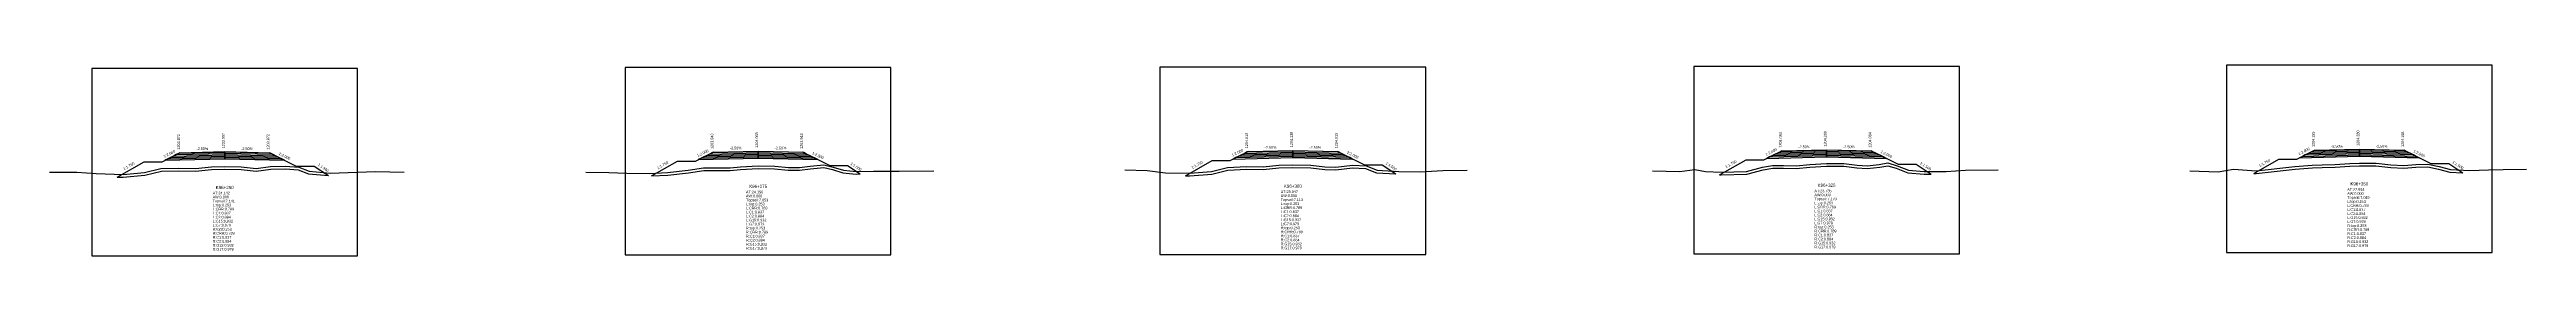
# Model space of a CAD drawing. Extents: x -7 to 78429, y 1189 to 1262.
# Drawn here: x 25746.5 to 26023.4, y 1192.3 to 1213.7 of the extents above; entities that cross this region are included whole.
import ezdxf
from ezdxf.enums import TextEntityAlignment as Align

# ---------------------------------------------------------------- set-up
doc = ezdxf.new("R2010")
doc.units = 0

msp = doc.modelspace()

# ---------------------------------------------------------------- linework, layer by layer
at = {"layer": 'A4_BORDER', "color": 7}
for points in [[(25751.264, 1192.302), (25780.964, 1192.302), (25780.964, 1213.302), (25751.264, 1213.302), (25751.264, 1192.302)], [(25810.881, 1192.42), (25840.581, 1192.42), (25840.581, 1213.42), (25810.881, 1213.42), (25810.881, 1192.42)], [(25870.648, 1192.453), (25900.348, 1192.453), (25900.348, 1213.453), (25870.648, 1213.453), (25870.648, 1192.453)], [(25930.3, 1192.551), (25960, 1192.551), (25960, 1213.551), (25930.3, 1213.551), (25930.3, 1192.551)], [(25989.853, 1192.706), (26019.553, 1192.706), (26019.553, 1213.706), (25989.853, 1213.706), (25989.853, 1192.706)]]:
    msp.add_lwpolyline(points, dxfattribs=at)
at = {"layer": 'CLEAR_GROUND', "color": 8}
for points in [[(25754.104, 1201.152), (25754.771, 1201.124), (25757.202, 1201.353), (25759.031, 1201.813), (25760.974, 1201.852), (25762.844, 1201.804), (25764.655, 1201.989), (25766.131, 1202.046), (25767.941, 1202.002), (25769.641, 1201.802), (25771.263, 1202.033), (25772.914, 1202.071), (25774.322, 1201.949), (25775.469, 1201.523), (25777.708, 1201.309)], [(25813.804, 1201.27), (25815.624, 1201.345), (25817.943, 1201.613), (25819.657, 1201.895), (25821.077, 1201.892), (25822.607, 1201.895), (25823.773, 1201.99), (25825.737, 1202.107), (25827.566, 1202.061), (25829.107, 1201.921), (25830.369, 1201.927), (25831.596, 1202.08), (25833.07, 1202.219), (25834.044, 1201.977), (25835.211, 1201.626), (25836.676, 1201.488), (25837.156, 1201.493)], [(25873.504, 1201.303), (25873.992, 1201.295), (25876.449, 1201.457), (25878.224, 1201.909), (25880.337, 1202.037), (25882.199, 1202.011), (25883.936, 1202.188), (25885.489, 1202.225), (25887.503, 1202.172), (25889.063, 1201.999), (25890.318, 1201.962), (25892.178, 1202.186), (25893.638, 1202.11), (25894.841, 1201.632), (25897.018, 1201.499)], [(25933.204, 1201.401), (25933.384, 1201.392), (25936.241, 1201.473), (25938.058, 1201.95), (25939.139, 1202.126), (25940.353, 1202.134), (25941.763, 1202.114), (25943.292, 1202.259), (25945.144, 1202.381), (25947.081, 1202.356), (25948.533, 1202.186), (25949.679, 1202.094), (25951.093, 1202.247), (25951.988, 1202.418), (25952.933, 1202.137), (25954.224, 1201.615), (25956.065, 1201.459), (25956.827, 1201.466)], [(25992.904, 1201.556), (25993.18, 1201.534), (25997.525, 1202.021), (25999.454, 1202.199), (26000.556, 1202.205), (26001.985, 1202.239), (26003.646, 1202.353), (26004.719, 1202.405), (26006.555, 1202.396), (26008.214, 1202.211), (26009.684, 1202.14), (26011.033, 1202.257), (26012.344, 1202.291), (26013.559, 1202.022), (26014.833, 1201.685), (26016.267, 1201.612)]]:
    msp.add_lwpolyline(points, dxfattribs=at)
at = {"layer": 'DESIGN_ROAD_TRIMMED', "color": 1}
for points in [[(25992.904, 1201.556), (25995.703, 1203.155), (25997.703, 1203.155), (25999.703, 1204.155), (25999.703, 1204.155), (25999.598, 1204.102), (25999.598, 1204.102), (25999.282, 1203.944), (25999.282, 1203.944), (25998.966, 1203.787), (25998.966, 1203.787), (25998.65, 1203.629), (25998.65, 1203.629), (25998.334, 1203.471), (25998.334, 1203.471), (25998.019, 1203.313), (26004.703, 1203.48), (26004.703, 1203.63), (26004.703, 1203.63), (26004.703, 1203.78), (26004.703, 1203.78), (26004.703, 1203.93), (26004.703, 1203.93), (26004.703, 1204.08), (26004.703, 1204.08), (26004.703, 1204.23), (26004.703, 1204.23), (26004.703, 1204.28), (26004.703, 1204.28), (26004.703, 1204.28), (26004.703, 1204.28), (26004.703, 1204.28), (26004.703, 1204.23), (26004.703, 1204.23), (26004.703, 1204.08), (26004.703, 1204.08), (26004.703, 1203.93), (26004.703, 1203.93), (26004.703, 1203.78), (26004.703, 1203.78), (26004.703, 1203.63), (26004.703, 1203.63), (26004.703, 1203.48), (26011.387, 1203.313), (26011.071, 1203.471), (26011.071, 1203.471), (26010.755, 1203.629), (26010.755, 1203.629), (26010.44, 1203.787), (26010.44, 1203.787), (26010.124, 1203.944), (26010.124, 1203.944), (26009.808, 1204.102), (26009.808, 1204.102), (26009.703, 1204.155), (26009.703, 1204.155), (26012.703, 1202.655), (26014.703, 1202.655), (26016.267, 1201.612)], [(25754.104, 1201.152), (25757.114, 1202.872), (25759.114, 1202.872), (25761.114, 1203.872), (25761.114, 1203.872), (25761.009, 1203.819), (25761.009, 1203.819), (25760.693, 1203.661), (25760.693, 1203.661), (25760.377, 1203.504), (25760.377, 1203.504), (25760.061, 1203.346), (25760.061, 1203.346), (25759.746, 1203.188), (25759.746, 1203.188), (25759.43, 1203.03), (25766.114, 1203.197), (25766.114, 1203.347), (25766.114, 1203.347), (25766.114, 1203.497), (25766.114, 1203.497), (25766.114, 1203.647), (25766.114, 1203.647), (25766.114, 1203.797), (25766.114, 1203.797), (25766.114, 1203.947), (25766.114, 1203.947), (25766.114, 1203.997), (25766.114, 1203.997), (25766.114, 1203.997), (25766.114, 1203.997), (25766.114, 1203.997), (25766.114, 1203.947), (25766.114, 1203.947), (25766.114, 1203.797), (25766.114, 1203.797), (25766.114, 1203.647), (25766.114, 1203.647), (25766.114, 1203.497), (25766.114, 1203.497), (25766.114, 1203.347), (25766.114, 1203.347), (25766.114, 1203.197), (25772.798, 1203.03), (25772.482, 1203.188), (25772.482, 1203.188), (25772.167, 1203.346), (25772.167, 1203.346), (25771.851, 1203.504), (25771.851, 1203.504), (25771.535, 1203.661), (25771.535, 1203.661), (25771.219, 1203.819), (25771.219, 1203.819), (25771.114, 1203.872), (25771.114, 1203.872), (25774.114, 1202.372), (25776.114, 1202.372), (25777.708, 1201.309)], [(25813.804, 1201.27), (25816.731, 1202.943), (25818.731, 1202.943), (25820.731, 1203.943), (25820.731, 1203.943), (25820.626, 1203.89), (25820.626, 1203.89), (25820.31, 1203.732), (25820.31, 1203.732), (25819.995, 1203.575), (25819.995, 1203.575), (25819.679, 1203.417), (25819.679, 1203.417), (25819.363, 1203.259), (25819.363, 1203.259), (25819.047, 1203.101), (25825.731, 1203.268), (25825.731, 1203.418), (25825.731, 1203.418), (25825.731, 1203.568), (25825.731, 1203.568), (25825.731, 1203.718), (25825.731, 1203.718), (25825.731, 1203.868), (25825.731, 1203.868), (25825.731, 1204.018), (25825.731, 1204.018), (25825.731, 1204.068), (25825.731, 1204.068), (25825.731, 1204.068), (25825.731, 1204.068), (25825.731, 1204.068), (25825.731, 1204.018), (25825.731, 1204.018), (25825.731, 1203.868), (25825.731, 1203.868), (25825.731, 1203.718), (25825.731, 1203.718), (25825.731, 1203.568), (25825.731, 1203.568), (25825.731, 1203.418), (25825.731, 1203.418), (25825.731, 1203.268), (25832.416, 1203.101), (25832.1, 1203.259), (25832.1, 1203.259), (25831.784, 1203.417), (25831.784, 1203.417), (25831.468, 1203.575), (25831.468, 1203.575), (25831.152, 1203.732), (25831.152, 1203.732), (25830.837, 1203.89), (25830.837, 1203.89), (25830.731, 1203.943), (25830.731, 1203.943), (25833.731, 1202.443), (25835.731, 1202.443), (25837.156, 1201.493)], [(25873.504, 1201.303), (25876.498, 1203.013), (25878.498, 1203.013), (25880.498, 1204.013), (25880.498, 1204.013), (25880.392, 1203.96), (25880.392, 1203.96), (25880.077, 1203.802), (25880.077, 1203.802), (25879.761, 1203.645), (25879.761, 1203.645), (25879.445, 1203.487), (25879.445, 1203.487), (25879.129, 1203.329), (25879.129, 1203.329), (25878.813, 1203.171), (25885.498, 1203.338), (25885.498, 1203.488), (25885.498, 1203.488), (25885.498, 1203.638), (25885.498, 1203.638), (25885.498, 1203.788), (25885.498, 1203.788), (25885.498, 1203.938), (25885.498, 1203.938), (25885.498, 1204.088), (25885.498, 1204.088), (25885.498, 1204.138), (25885.498, 1204.138), (25885.498, 1204.138), (25885.498, 1204.138), (25885.498, 1204.138), (25885.498, 1204.088), (25885.498, 1204.088), (25885.498, 1203.938), (25885.498, 1203.938), (25885.498, 1203.788), (25885.498, 1203.788), (25885.498, 1203.638), (25885.498, 1203.638), (25885.498, 1203.488), (25885.498, 1203.488), (25885.498, 1203.338), (25892.182, 1203.171), (25891.866, 1203.329), (25891.866, 1203.329), (25891.55, 1203.487), (25891.55, 1203.487), (25891.235, 1203.645), (25891.235, 1203.645), (25890.919, 1203.802), (25890.919, 1203.802), (25890.603, 1203.96), (25890.603, 1203.96), (25890.498, 1204.013), (25890.498, 1204.013), (25893.498, 1202.513), (25895.498, 1202.513), (25897.018, 1201.499)], [(25933.204, 1201.401), (25936.15, 1203.084), (25938.15, 1203.084), (25940.15, 1204.084), (25940.15, 1204.084), (25940.045, 1204.031), (25940.045, 1204.031), (25939.729, 1203.873), (25939.729, 1203.873), (25939.413, 1203.716), (25939.413, 1203.716), (25939.098, 1203.558), (25939.098, 1203.558), (25938.782, 1203.4), (25938.782, 1203.4), (25938.466, 1203.242), (25945.15, 1203.409), (25945.15, 1203.559), (25945.15, 1203.559), (25945.15, 1203.709), (25945.15, 1203.709), (25945.15, 1203.859), (25945.15, 1203.859), (25945.15, 1204.009), (25945.15, 1204.009), (25945.15, 1204.159), (25945.15, 1204.159), (25945.15, 1204.209), (25945.15, 1204.209), (25945.15, 1204.209), (25945.15, 1204.209), (25945.15, 1204.209), (25945.15, 1204.159), (25945.15, 1204.159), (25945.15, 1204.009), (25945.15, 1204.009), (25945.15, 1203.859), (25945.15, 1203.859), (25945.15, 1203.709), (25945.15, 1203.709), (25945.15, 1203.559), (25945.15, 1203.559), (25945.15, 1203.409), (25951.834, 1203.242), (25951.519, 1203.4), (25951.519, 1203.4), (25951.203, 1203.558), (25951.203, 1203.558), (25950.887, 1203.716), (25950.887, 1203.716), (25950.571, 1203.873), (25950.571, 1203.873), (25950.255, 1204.031), (25950.255, 1204.031), (25950.15, 1204.084), (25950.15, 1204.084), (25953.15, 1202.584), (25955.15, 1202.584), (25956.827, 1201.466)]]:
    msp.add_lwpolyline(points, dxfattribs=at)
at = {"layer": 'FINISHED_ROAD', "color": 2}
for points in [[(25995.703, 1203.155), (25997.703, 1203.155), (25999.703, 1204.155), (25999.703, 1204.155), (26004.703, 1204.28), (26009.703, 1204.155), (26009.703, 1204.155), (26012.703, 1202.655), (26014.703, 1202.655)], [(25757.114, 1202.872), (25759.114, 1202.872), (25761.114, 1203.872), (25761.114, 1203.872), (25766.114, 1203.997), (25771.114, 1203.872), (25771.114, 1203.872), (25774.114, 1202.372), (25776.114, 1202.372)], [(25816.731, 1202.943), (25818.731, 1202.943), (25820.731, 1203.943), (25820.731, 1203.943), (25825.731, 1204.068), (25830.731, 1203.943), (25830.731, 1203.943), (25833.731, 1202.443), (25835.731, 1202.443)], [(25876.498, 1203.013), (25878.498, 1203.013), (25880.498, 1204.013), (25880.498, 1204.013), (25885.498, 1204.138), (25890.498, 1204.013), (25890.498, 1204.013), (25893.498, 1202.513), (25895.498, 1202.513)], [(25936.15, 1203.084), (25938.15, 1203.084), (25940.15, 1204.084), (25940.15, 1204.084), (25945.15, 1204.209), (25950.15, 1204.084), (25950.15, 1204.084), (25953.15, 1202.584), (25955.15, 1202.584)]]:
    msp.add_lwpolyline(points, dxfattribs=at)
at = {"layer": 'LAYER_0', "color": 4}
for points in [[(25999.703, 1204.155), (25999.598, 1204.102), (26004.703, 1204.23), (26004.703, 1204.28)], [(25761.114, 1203.872), (25761.009, 1203.819), (25766.114, 1203.947), (25766.114, 1203.997)], [(25820.731, 1203.943), (25820.626, 1203.89), (25825.731, 1204.018), (25825.731, 1204.068)], [(25880.498, 1204.013), (25880.392, 1203.96), (25885.498, 1204.088), (25885.498, 1204.138)], [(25940.15, 1204.084), (25940.045, 1204.031), (25945.15, 1204.159), (25945.15, 1204.209)]]:
    msp.add_lwpolyline(points, dxfattribs=at)
at = {"layer": 'LAYER_1', "color": 4}
for points in [[(25761.009, 1203.819), (25760.693, 1203.661), (25766.114, 1203.797), (25766.114, 1203.947)], [(25820.626, 1203.89), (25820.31, 1203.732), (25825.731, 1203.868), (25825.731, 1204.018)], [(25880.392, 1203.96), (25880.077, 1203.802), (25885.498, 1203.938), (25885.498, 1204.088)], [(25940.045, 1204.031), (25939.729, 1203.873), (25945.15, 1204.009), (25945.15, 1204.159)], [(25999.598, 1204.102), (25999.282, 1203.944), (26004.703, 1204.08), (26004.703, 1204.23)]]:
    msp.add_lwpolyline(points, dxfattribs=at)
at = {"layer": 'LAYER_10', "color": 6}
for points in [[(25772.167, 1203.346), (25772.482, 1203.188), (25766.114, 1203.347), (25766.114, 1203.497)], [(25831.784, 1203.417), (25832.1, 1203.259), (25825.731, 1203.418), (25825.731, 1203.568)], [(25891.55, 1203.487), (25891.866, 1203.329), (25885.498, 1203.488), (25885.498, 1203.638)], [(25951.203, 1203.558), (25951.519, 1203.4), (25945.15, 1203.559), (25945.15, 1203.709)], [(26010.755, 1203.629), (26011.071, 1203.471), (26004.703, 1203.63), (26004.703, 1203.78)]]:
    msp.add_lwpolyline(points, dxfattribs=at)
at = {"layer": 'LAYER_11', "color": 6}
for points in [[(25772.482, 1203.188), (25772.798, 1203.03), (25766.114, 1203.197), (25766.114, 1203.347)], [(25832.1, 1203.259), (25832.416, 1203.101), (25825.731, 1203.268), (25825.731, 1203.418)], [(25891.866, 1203.329), (25892.182, 1203.171), (25885.498, 1203.338), (25885.498, 1203.488)], [(25951.519, 1203.4), (25951.834, 1203.242), (25945.15, 1203.409), (25945.15, 1203.559)], [(26011.071, 1203.471), (26011.387, 1203.313), (26004.703, 1203.48), (26004.703, 1203.63)]]:
    msp.add_lwpolyline(points, dxfattribs=at)
at = {"layer": 'LAYER_2', "color": 4}
for points in [[(25760.693, 1203.661), (25760.377, 1203.504), (25766.114, 1203.647), (25766.114, 1203.797)], [(25820.31, 1203.732), (25819.995, 1203.575), (25825.731, 1203.718), (25825.731, 1203.868)], [(25880.077, 1203.802), (25879.761, 1203.645), (25885.498, 1203.788), (25885.498, 1203.938)], [(25939.729, 1203.873), (25939.413, 1203.716), (25945.15, 1203.859), (25945.15, 1204.009)], [(25999.282, 1203.944), (25998.966, 1203.787), (26004.703, 1203.93), (26004.703, 1204.08)]]:
    msp.add_lwpolyline(points, dxfattribs=at)
at = {"layer": 'LAYER_3', "color": 4}
for points in [[(25760.377, 1203.504), (25760.061, 1203.346), (25766.114, 1203.497), (25766.114, 1203.647)], [(25819.995, 1203.575), (25819.679, 1203.417), (25825.731, 1203.568), (25825.731, 1203.718)], [(25879.761, 1203.645), (25879.445, 1203.487), (25885.498, 1203.638), (25885.498, 1203.788)], [(25939.413, 1203.716), (25939.098, 1203.558), (25945.15, 1203.709), (25945.15, 1203.859)], [(25998.966, 1203.787), (25998.65, 1203.629), (26004.703, 1203.78), (26004.703, 1203.93)]]:
    msp.add_lwpolyline(points, dxfattribs=at)
at = {"layer": 'LAYER_4', "color": 4}
for points in [[(25760.061, 1203.346), (25759.746, 1203.188), (25766.114, 1203.347), (25766.114, 1203.497)], [(25819.679, 1203.417), (25819.363, 1203.259), (25825.731, 1203.418), (25825.731, 1203.568)], [(25879.445, 1203.487), (25879.129, 1203.329), (25885.498, 1203.488), (25885.498, 1203.638)], [(25939.098, 1203.558), (25938.782, 1203.4), (25945.15, 1203.559), (25945.15, 1203.709)], [(25998.65, 1203.629), (25998.334, 1203.471), (26004.703, 1203.63), (26004.703, 1203.78)]]:
    msp.add_lwpolyline(points, dxfattribs=at)
at = {"layer": 'LAYER_5', "color": 4}
for points in [[(25759.746, 1203.188), (25759.43, 1203.03), (25766.114, 1203.197), (25766.114, 1203.347)], [(25819.363, 1203.259), (25819.047, 1203.101), (25825.731, 1203.268), (25825.731, 1203.418)], [(25879.129, 1203.329), (25878.813, 1203.171), (25885.498, 1203.338), (25885.498, 1203.488)], [(25938.782, 1203.4), (25938.466, 1203.242), (25945.15, 1203.409), (25945.15, 1203.559)], [(25998.334, 1203.471), (25998.019, 1203.313), (26004.703, 1203.48), (26004.703, 1203.63)]]:
    msp.add_lwpolyline(points, dxfattribs=at)
at = {"layer": 'LAYER_6', "color": 6}
for points in [[(26009.703, 1204.155), (26009.808, 1204.102), (26004.703, 1204.23), (26004.703, 1204.28)], [(25771.114, 1203.872), (25771.219, 1203.819), (25766.114, 1203.947), (25766.114, 1203.997)], [(25830.731, 1203.943), (25830.837, 1203.89), (25825.731, 1204.018), (25825.731, 1204.068)], [(25890.498, 1204.013), (25890.603, 1203.96), (25885.498, 1204.088), (25885.498, 1204.138)], [(25950.15, 1204.084), (25950.255, 1204.031), (25945.15, 1204.159), (25945.15, 1204.209)]]:
    msp.add_lwpolyline(points, dxfattribs=at)
at = {"layer": 'LAYER_7', "color": 6}
for points in [[(25771.219, 1203.819), (25771.535, 1203.661), (25766.114, 1203.797), (25766.114, 1203.947)], [(25830.837, 1203.89), (25831.152, 1203.732), (25825.731, 1203.868), (25825.731, 1204.018)], [(25890.603, 1203.96), (25890.919, 1203.802), (25885.498, 1203.938), (25885.498, 1204.088)], [(25950.255, 1204.031), (25950.571, 1203.873), (25945.15, 1204.009), (25945.15, 1204.159)], [(26009.808, 1204.102), (26010.124, 1203.944), (26004.703, 1204.08), (26004.703, 1204.23)]]:
    msp.add_lwpolyline(points, dxfattribs=at)
at = {"layer": 'LAYER_8', "color": 6}
for points in [[(25771.535, 1203.661), (25771.851, 1203.504), (25766.114, 1203.647), (25766.114, 1203.797)], [(25831.152, 1203.732), (25831.468, 1203.575), (25825.731, 1203.718), (25825.731, 1203.868)], [(25890.919, 1203.802), (25891.235, 1203.645), (25885.498, 1203.788), (25885.498, 1203.938)], [(25950.571, 1203.873), (25950.887, 1203.716), (25945.15, 1203.859), (25945.15, 1204.009)], [(26010.124, 1203.944), (26010.44, 1203.787), (26004.703, 1203.93), (26004.703, 1204.08)]]:
    msp.add_lwpolyline(points, dxfattribs=at)
at = {"layer": 'LAYER_9', "color": 6}
for points in [[(25771.851, 1203.504), (25772.167, 1203.346), (25766.114, 1203.497), (25766.114, 1203.647)], [(25831.468, 1203.575), (25831.784, 1203.417), (25825.731, 1203.568), (25825.731, 1203.718)], [(25891.235, 1203.645), (25891.55, 1203.487), (25885.498, 1203.638), (25885.498, 1203.788)], [(25950.887, 1203.716), (25951.203, 1203.558), (25945.15, 1203.709), (25945.15, 1203.859)], [(26010.44, 1203.787), (26010.755, 1203.629), (26004.703, 1203.78), (26004.703, 1203.93)]]:
    msp.add_lwpolyline(points, dxfattribs=at)
at = {"layer": 'NATURAL_GROUND', "color": 3}
for points in [[(25746.535, 1201.695), (25749.588, 1201.698), (25751.751, 1201.551), (25754.763, 1201.425), (25757.151, 1201.65), (25758.991, 1202.112), (25760.975, 1202.152), (25762.833, 1202.104), (25764.634, 1202.288), (25766.129, 1202.346), (25767.962, 1202.302), (25769.637, 1202.105), (25771.238, 1202.333), (25772.924, 1202.371), (25774.388, 1202.244), (25775.537, 1201.818), (25777.891, 1201.593), (25782.953, 1201.77), (25786.167, 1201.708)], [(25806.494, 1201.69), (25809.039, 1201.658), (25811.048, 1201.598), (25813.59, 1201.562), (25815.6, 1201.644), (25817.901, 1201.91), (25819.632, 1202.195), (25821.077, 1202.192), (25822.594, 1202.195), (25823.752, 1202.289), (25825.731, 1202.407), (25827.583, 1202.361), (25829.12, 1202.221), (25830.349, 1202.227), (25831.563, 1202.378), (25833.092, 1202.523), (25834.123, 1202.266), (25835.268, 1201.922), (25836.688, 1201.788), (25838.636, 1201.809), (25841.483, 1201.809), (25845.386, 1201.842)], [(25866.72, 1201.966), (25869.224, 1201.899), (25871.281, 1201.638), (25873.985, 1201.595), (25876.402, 1201.755), (25878.178, 1202.207), (25880.33, 1202.337), (25882.186, 1202.311), (25883.917, 1202.488), (25885.49, 1202.525), (25887.524, 1202.472), (25889.084, 1202.299), (25890.305, 1202.263), (25892.168, 1202.487), (25893.703, 1202.407), (25894.907, 1201.929), (25897.343, 1201.78), (25899.72, 1201.746), (25902.25, 1201.875), (25904.991, 1201.938)], [(25925.706, 1201.839), (25928.743, 1201.755), (25930.437, 1201.979), (25931.625, 1201.78), (25933.387, 1201.692), (25936.198, 1201.772), (25937.995, 1202.244), (25939.114, 1202.426), (25940.354, 1202.434), (25941.751, 1202.414), (25943.268, 1202.558), (25945.136, 1202.681), (25947.1, 1202.656), (25948.562, 1202.485), (25949.675, 1202.395), (25951.048, 1202.544), (25952.003, 1202.726), (25953.032, 1202.421), (25954.294, 1201.91), (25956.076, 1201.759), (25958.524, 1201.782), (25960.688, 1201.933), (25964.339, 1201.954)], [(25985.754, 1201.844), (25988.932, 1201.728), (25990.619, 1202.042), (25993.176, 1201.835), (25997.495, 1202.319), (25999.44, 1202.499), (26000.552, 1202.505), (26001.971, 1202.539), (26003.629, 1202.653), (26004.713, 1202.705), (26006.573, 1202.696), (26008.238, 1202.51), (26009.678, 1202.441), (26011.016, 1202.557), (26012.373, 1202.592), (26013.63, 1202.314), (26014.88, 1201.983), (26017.033, 1201.874), (26019.128, 1201.946), (26020.781, 1202.005), (26023.38, 1202.033)]]:
    msp.add_lwpolyline(points, dxfattribs=at)
at = {"layer": 'STRUCTURE_LEFT', "color": 4}
for points in [[(25999.703, 1204.155), (25999.598, 1204.102), (25999.598, 1204.102), (25999.282, 1203.944), (25999.282, 1203.944), (25998.966, 1203.787), (25998.966, 1203.787), (25998.65, 1203.629), (25998.65, 1203.629), (25998.334, 1203.471), (25998.334, 1203.471), (25998.019, 1203.313), (26004.703, 1203.48), (26004.703, 1203.63), (26004.703, 1203.63), (26004.703, 1203.78), (26004.703, 1203.78), (26004.703, 1203.93), (26004.703, 1203.93), (26004.703, 1204.08), (26004.703, 1204.08), (26004.703, 1204.23), (26004.703, 1204.23), (26004.703, 1204.28), (26004.703, 1204.28)], [(25761.114, 1203.872), (25761.009, 1203.819), (25761.009, 1203.819), (25760.693, 1203.661), (25760.693, 1203.661), (25760.377, 1203.504), (25760.377, 1203.504), (25760.061, 1203.346), (25760.061, 1203.346), (25759.746, 1203.188), (25759.746, 1203.188), (25759.43, 1203.03), (25766.114, 1203.197), (25766.114, 1203.347), (25766.114, 1203.347), (25766.114, 1203.497), (25766.114, 1203.497), (25766.114, 1203.647), (25766.114, 1203.647), (25766.114, 1203.797), (25766.114, 1203.797), (25766.114, 1203.947), (25766.114, 1203.947), (25766.114, 1203.997), (25766.114, 1203.997)], [(25820.731, 1203.943), (25820.626, 1203.89), (25820.626, 1203.89), (25820.31, 1203.732), (25820.31, 1203.732), (25819.995, 1203.575), (25819.995, 1203.575), (25819.679, 1203.417), (25819.679, 1203.417), (25819.363, 1203.259), (25819.363, 1203.259), (25819.047, 1203.101), (25825.731, 1203.268), (25825.731, 1203.418), (25825.731, 1203.418), (25825.731, 1203.568), (25825.731, 1203.568), (25825.731, 1203.718), (25825.731, 1203.718), (25825.731, 1203.868), (25825.731, 1203.868), (25825.731, 1204.018), (25825.731, 1204.018), (25825.731, 1204.068), (25825.731, 1204.068)], [(25880.498, 1204.013), (25880.392, 1203.96), (25880.392, 1203.96), (25880.077, 1203.802), (25880.077, 1203.802), (25879.761, 1203.645), (25879.761, 1203.645), (25879.445, 1203.487), (25879.445, 1203.487), (25879.129, 1203.329), (25879.129, 1203.329), (25878.813, 1203.171), (25885.498, 1203.338), (25885.498, 1203.488), (25885.498, 1203.488), (25885.498, 1203.638), (25885.498, 1203.638), (25885.498, 1203.788), (25885.498, 1203.788), (25885.498, 1203.938), (25885.498, 1203.938), (25885.498, 1204.088), (25885.498, 1204.088), (25885.498, 1204.138), (25885.498, 1204.138)], [(25940.15, 1204.084), (25940.045, 1204.031), (25940.045, 1204.031), (25939.729, 1203.873), (25939.729, 1203.873), (25939.413, 1203.716), (25939.413, 1203.716), (25939.098, 1203.558), (25939.098, 1203.558), (25938.782, 1203.4), (25938.782, 1203.4), (25938.466, 1203.242), (25945.15, 1203.409), (25945.15, 1203.559), (25945.15, 1203.559), (25945.15, 1203.709), (25945.15, 1203.709), (25945.15, 1203.859), (25945.15, 1203.859), (25945.15, 1204.009), (25945.15, 1204.009), (25945.15, 1204.159), (25945.15, 1204.159), (25945.15, 1204.209), (25945.15, 1204.209)]]:
    msp.add_lwpolyline(points, dxfattribs=at)
at = {"layer": 'STRUCTURE_RIGHT', "color": 6}
for points in [[(26004.703, 1204.28), (26004.703, 1204.28), (26004.703, 1204.23), (26004.703, 1204.23), (26004.703, 1204.08), (26004.703, 1204.08), (26004.703, 1203.93), (26004.703, 1203.93), (26004.703, 1203.78), (26004.703, 1203.78), (26004.703, 1203.63), (26004.703, 1203.63), (26004.703, 1203.48), (26011.387, 1203.313), (26011.071, 1203.471), (26011.071, 1203.471), (26010.755, 1203.629), (26010.755, 1203.629), (26010.44, 1203.787), (26010.44, 1203.787), (26010.124, 1203.944), (26010.124, 1203.944), (26009.808, 1204.102), (26009.808, 1204.102), (26009.703, 1204.155)], [(25766.114, 1203.997), (25766.114, 1203.997), (25766.114, 1203.947), (25766.114, 1203.947), (25766.114, 1203.797), (25766.114, 1203.797), (25766.114, 1203.647), (25766.114, 1203.647), (25766.114, 1203.497), (25766.114, 1203.497), (25766.114, 1203.347), (25766.114, 1203.347), (25766.114, 1203.197), (25772.798, 1203.03), (25772.482, 1203.188), (25772.482, 1203.188), (25772.167, 1203.346), (25772.167, 1203.346), (25771.851, 1203.504), (25771.851, 1203.504), (25771.535, 1203.661), (25771.535, 1203.661), (25771.219, 1203.819), (25771.219, 1203.819), (25771.114, 1203.872)], [(25825.731, 1204.068), (25825.731, 1204.068), (25825.731, 1204.018), (25825.731, 1204.018), (25825.731, 1203.868), (25825.731, 1203.868), (25825.731, 1203.718), (25825.731, 1203.718), (25825.731, 1203.568), (25825.731, 1203.568), (25825.731, 1203.418), (25825.731, 1203.418), (25825.731, 1203.268), (25832.416, 1203.101), (25832.1, 1203.259), (25832.1, 1203.259), (25831.784, 1203.417), (25831.784, 1203.417), (25831.468, 1203.575), (25831.468, 1203.575), (25831.152, 1203.732), (25831.152, 1203.732), (25830.837, 1203.89), (25830.837, 1203.89), (25830.731, 1203.943)], [(25885.498, 1204.138), (25885.498, 1204.138), (25885.498, 1204.088), (25885.498, 1204.088), (25885.498, 1203.938), (25885.498, 1203.938), (25885.498, 1203.788), (25885.498, 1203.788), (25885.498, 1203.638), (25885.498, 1203.638), (25885.498, 1203.488), (25885.498, 1203.488), (25885.498, 1203.338), (25892.182, 1203.171), (25891.866, 1203.329), (25891.866, 1203.329), (25891.55, 1203.487), (25891.55, 1203.487), (25891.235, 1203.645), (25891.235, 1203.645), (25890.919, 1203.802), (25890.919, 1203.802), (25890.603, 1203.96), (25890.603, 1203.96), (25890.498, 1204.013)], [(25945.15, 1204.209), (25945.15, 1204.209), (25945.15, 1204.159), (25945.15, 1204.159), (25945.15, 1204.009), (25945.15, 1204.009), (25945.15, 1203.859), (25945.15, 1203.859), (25945.15, 1203.709), (25945.15, 1203.709), (25945.15, 1203.559), (25945.15, 1203.559), (25945.15, 1203.409), (25951.834, 1203.242), (25951.519, 1203.4), (25951.519, 1203.4), (25951.203, 1203.558), (25951.203, 1203.558), (25950.887, 1203.716), (25950.887, 1203.716), (25950.571, 1203.873), (25950.571, 1203.873), (25950.255, 1204.031), (25950.255, 1204.031), (25950.15, 1204.084)]]:
    msp.add_lwpolyline(points, dxfattribs=at)

# ---------------------------------------------------------------- texts
at = {"layer": 'INFO_TEXT'}
for s, p in [('AT:24.142', (25764.764, 1199.202)), ('AW:0.000', (25764.764, 1198.752)), ('AT:24.150', (25824.381, 1199.32)), ('AW:0.000', (25824.381, 1198.87)), ('AT:23.947', (25884.148, 1199.353)), ('AW:0.000', (25884.148, 1198.903)), ('Topsoil:7.113', (25884.148, 1198.453)), ('AT:23.735', (25943.8, 1199.451)), ('AW:0.000', (25943.8, 1199.001)), ('Topsoil:7.170', (25943.8, 1198.551)), ('AT:22.994', (26003.353, 1199.606)), ('AW:0.000', (26003.353, 1199.156)), ('Topsoil:7.049', (26003.353, 1198.706)), ('Topsoil:7.141', (25764.764, 1198.302)), ('L:top:0.253', (25764.764, 1197.852)), ('L:CRR:0.789', (25764.764, 1197.402)), ('L:C1:0.837', (25764.764, 1196.952)), ('L:C2:0.884', (25764.764, 1196.502)), ('L:G15:0.932', (25764.764, 1196.052)), ('Topsoil:7.053', (25824.381, 1198.42)), ('L:top:0.253', (25824.381, 1197.97)), ('L:CRR:0.789', (25824.381, 1197.52)), ('L:C1:0.837', (25824.381, 1197.07)), ('L:C2:0.884', (25824.381, 1196.62)), ('L:G15:0.932', (25824.381, 1196.17)), ('L:G7:0.979', (25824.381, 1195.72)), ('L:top:0.253', (25884.148, 1198.003)), ('L:CRR:0.789', (25884.148, 1197.553)), ('L:C1:0.837', (25884.148, 1197.103)), ('L:C2:0.884', (25884.148, 1196.653)), ('L:G15:0.932', (25884.148, 1196.203)), ('L:G7:0.979', (25884.148, 1195.753)), ('L:top:0.253', (25943.8, 1198.101)), ('L:CRR:0.789', (25943.8, 1197.651)), ('L:C1:0.837', (25943.8, 1197.201)), ('L:C2:0.884', (25943.8, 1196.751)), ('L:G15:0.932', (25943.8, 1196.301)), ('L:G7:0.979', (25943.8, 1195.851)), ('L:top:0.253', (26003.353, 1198.256)), ('L:CRR:0.789', (26003.353, 1197.806)), ('L:C1:0.837', (26003.353, 1197.356)), ('L:C2:0.884', (26003.353, 1196.906)), ('L:G15:0.932', (26003.353, 1196.456)), ('L:G7:0.979', (26003.353, 1196.006)), ('L:G7:0.979', (25764.764, 1195.602)), ('R:top:0.253', (25764.764, 1195.152)), ('R:CRR:0.789', (25764.764, 1194.702)), ('R:C1:0.837', (25764.764, 1194.252)), ('R:C2:0.884', (25764.764, 1193.802)), ('R:G15:0.932', (25764.764, 1193.352)), ('R:G17:0.979', (25764.764, 1192.902)), ('R:top:0.253', (25824.381, 1195.27)), ('R:CRR:0.789', (25824.381, 1194.82)), ('R:C1:0.837', (25824.381, 1194.37)), ('R:C2:0.884', (25824.381, 1193.92)), ('R:G15:0.932', (25824.381, 1193.47)), ('R:G17:0.979', (25824.381, 1193.02)), ('R:top:0.253', (25884.148, 1195.303)), ('R:CRR:0.789', (25884.148, 1194.853)), ('R:C1:0.837', (25884.148, 1194.403)), ('R:C2:0.884', (25884.148, 1193.953)), ('R:G15:0.932', (25884.148, 1193.503)), ('R:G17:0.979', (25884.148, 1193.053)), ('R:top:0.253', (25943.8, 1195.401)), ('R:CRR:0.789', (25943.8, 1194.951)), ('R:C1:0.837', (25943.8, 1194.501)), ('R:C2:0.884', (25943.8, 1194.051)), ('R:G15:0.932', (25943.8, 1193.601)), ('R:G17:0.979', (25943.8, 1193.151)), ('R:top:0.253', (26003.353, 1195.556)), ('R:CRR:0.789', (26003.353, 1195.106)), ('R:C1:0.837', (26003.353, 1194.656)), ('R:C2:0.884', (26003.353, 1194.206)), ('R:G15:0.932', (26003.353, 1193.756)), ('R:G17:0.979', (26003.353, 1193.306))]:
    msp.add_text(s, height=0.3, dxfattribs=at).set_placement(p)
at = {"layer": 'LEFT_TEXT_H'}
for s, p in [('1203.872', (25761.114, 1204.232)), ('1203.943', (25820.731, 1204.303)), ('1204.013', (25880.498, 1204.373)), ('1204.084', (25940.15, 1204.444)), ('1204.155', (25999.703, 1204.515))]:
    msp.add_text(s, height=0.3, rotation=90, dxfattribs=at).set_placement(p)
at = {"layer": 'POINT_TEXT_H'}
for s, p in [('1203.997', (25766.114, 1204.357)), ('1204.068', (25825.731, 1204.428)), ('1204.138', (25885.498, 1204.498)), ('1204.209', (25945.15, 1204.569)), ('1204.280', (26004.703, 1204.64))]:
    msp.add_text(s, height=0.3, rotation=90, dxfattribs=at).set_placement(p)
at = {"layer": 'RIGHT_TEXT_H'}
for s, p in [('1203.872', (25771.114, 1204.232)), ('1203.943', (25830.731, 1204.303)), ('1204.013', (25890.498, 1204.373)), ('1204.084', (25950.15, 1204.444)), ('1204.155', (26009.703, 1204.515))]:
    msp.add_text(s, height=0.3, rotation=90, dxfattribs=at).set_placement(p)
at = {"layer": 'SLOPE_left'}
for s, rotation, p in [('1:2.000', 26.565, (25879.417, 1203.674)), ('1:2.000', 26.565, (25939.07, 1203.745)), ('1:2.000', 26.565, (25998.622, 1203.816)), ('1:1.750', 29.745, (25755.52, 1202.168)), ('1:2.000', 26.565, (25760.033, 1203.533)), ('1:1.750', 29.745, (25815.179, 1202.263)), ('1:2.000', 26.565, (25819.651, 1203.604)), ('1:1.750', 29.745, (25874.912, 1202.314)), ('1:1.750', 29.745, (25934.588, 1202.399)), ('1:1.750', 29.745, (25994.214, 1202.512))]:
    msp.add_text(s, height=0.3, rotation=rotation, dxfattribs=at).set_placement(p, align=Align.BOTTOM_CENTER)
at = {"layer": 'SLOPE_right'}
for s, rotation, p in [('1:2.000', -26.565, (25772.694, 1203.283)), ('1:1.500', -33.69, (25777.011, 1201.99)), ('1:2.000', -26.565, (25832.312, 1203.354)), ('1:1.500', -33.69, (25836.544, 1202.118)), ('1:2.000', -26.565, (25892.078, 1203.424)), ('1:1.500', -33.69, (25896.358, 1202.156)), ('1:2.000', -26.565, (25951.731, 1203.495)), ('1:1.500', -33.69, (25956.088, 1202.175)), ('1:2.000', -26.565, (26011.283, 1203.566)), ('1:1.500', -33.69, (26015.585, 1202.283))]:
    msp.add_text(s, height=0.3, rotation=rotation, dxfattribs=at).set_placement(p, align=Align.BOTTOM_CENTER)
at = {"layer": 'SLOPE_TEXT'}
for p in [(25763.614, 1204.175), (25768.614, 1204.175), (25823.231, 1204.245), (25828.231, 1204.245), (25882.998, 1204.315), (25887.998, 1204.315), (25942.65, 1204.387), (25947.65, 1204.387), (26002.203, 1204.457), (26007.203, 1204.457)]:
    msp.add_text('-2.50%', height=0.3, dxfattribs=at).set_placement(p, align=Align.CENTER)
at = {"layer": 'STATION_TITLE'}
for s, p in [('K96+250', (25766.114, 1199.802)), ('K96+275', (25825.731, 1199.92)), ('K96+300', (25885.498, 1199.953)), ('K96+325', (25945.15, 1200.051)), ('K96+350', (26004.703, 1200.206))]:
    msp.add_text(s, height=0.36, dxfattribs=at).set_placement(p, align=Align.CENTER)

doc.saveas('drawing.dxf')
